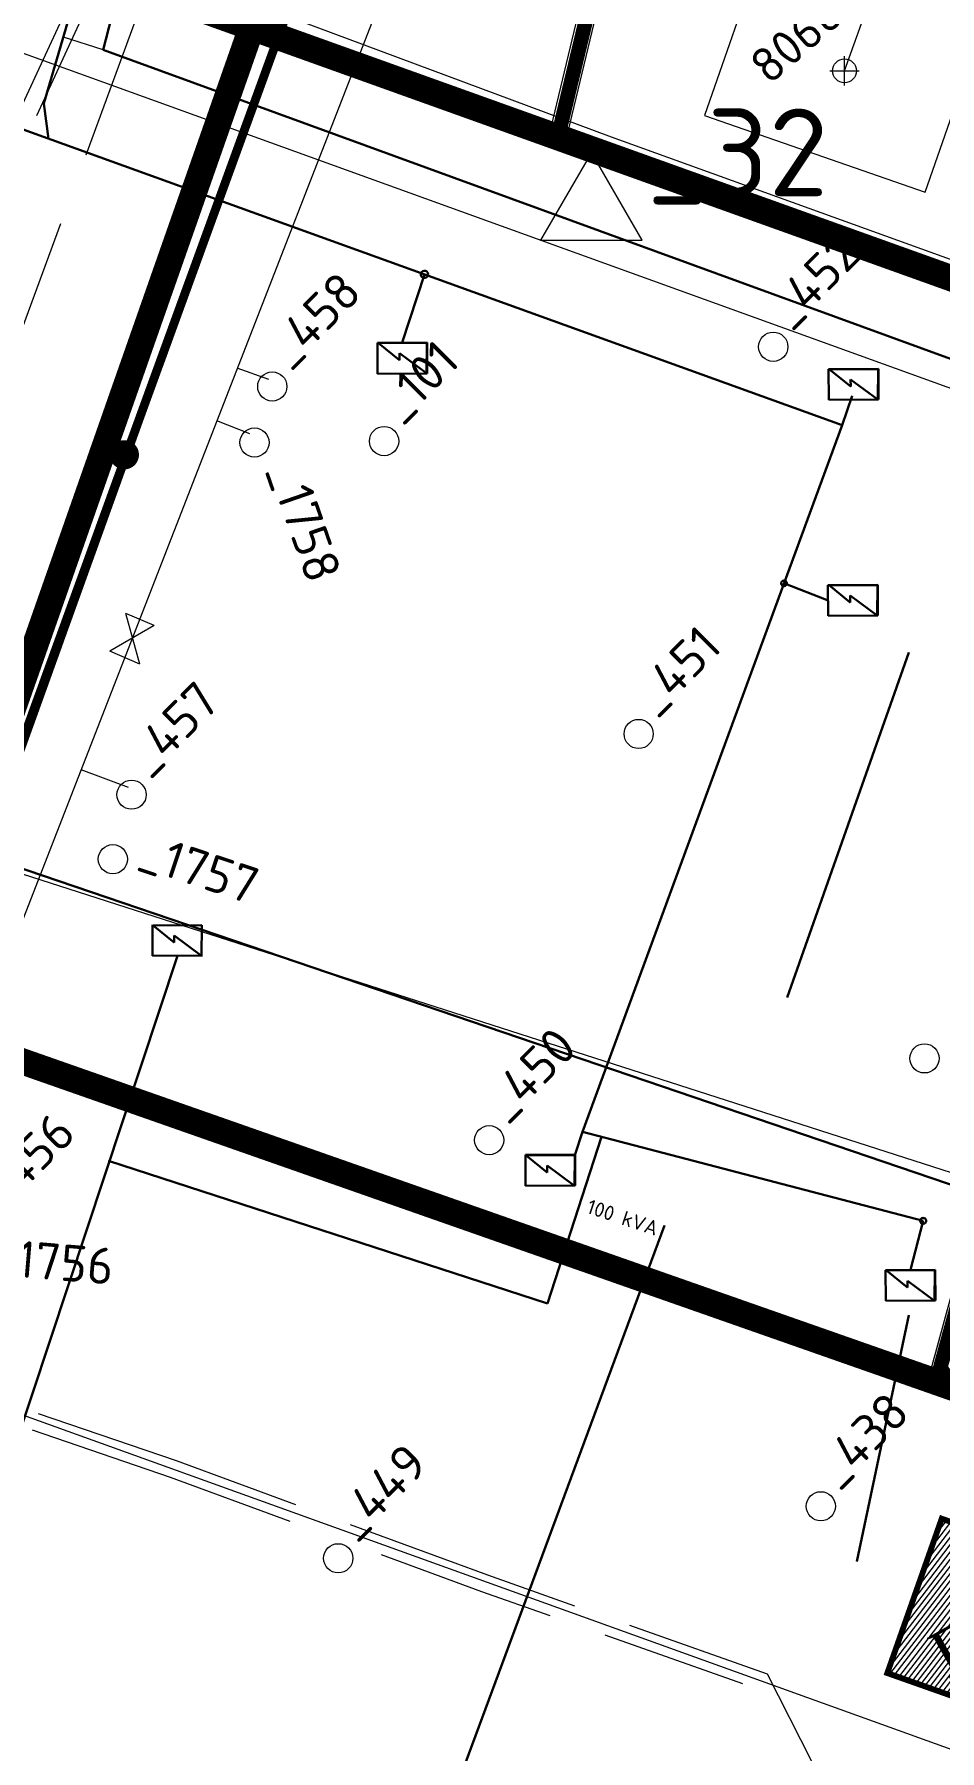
# Model space of a CAD drawing. Header units: millimetres. Extents: x 519 to 9564855, y -810 to 5021775.
# Drawn here: x 9531292 to 9531603, y 4999046 to 4999633 of the extents above; entities that cross this region are included whole.
import ezdxf

# ---------------------------------------------------------------- set-up
doc = ezdxf.new("R2010")
doc.units = ezdxf.units.MM
doc.header["$LTSCALE"] = 2
doc.header["$MEASUREMENT"] = 0
doc.header["$PDMODE"] = 2
doc.header["$PDSIZE"] = 5
for name, pattern in [('92051501$0$DASHED', [0.75, 0.5, -0.25]), ('92051501$0$GROUND2', [35, 25, -10]), ('DASHED', [0.75, 0.5, -0.25]), ('НЕПРЕРЫВНАЯ_ЛИНИЯ', [0])]:
    doc.linetypes.add(name, pattern=pattern)
for name, color, linetype in [('92051501$0$PPLINE_STEAM', 5, 'STM_LINE'), ('COMPOUND', 3, 'Continuous'), ('CONTROL', 7, 'Continuous'), ('Existing roads', 41, 'Continuous'), ('FIBERGLASS', 212, 'Continuous'), ('OilColl&Flowlines', 3, 'Continuous'), ('OLD WELLS(dr.bfr2000)', 24, 'Continuous'), ('PPLINE_WAT', 7, 'WTR_LINE'), ('ROAD_ASF', 9, 'Continuous'), ('ROAD_GROUND', 9, 'Continuous'), ('stage 7.frame', 7, 'Continuous'), ('Скважины на 2015 год', 7, 'Continuous'), ('Скважины на 2020 год', 140, 'Continuous')]:
    doc.layers.add(name, color=color, linetype=linetype)
for name, color, linetype, lineweight in [('SteamInjInfrastructure', 25, 'Continuous', 100), ('Оптиковолоконный кабель', 220, 'CAB6', 20), ('Электро', 1, 'Continuous', 30), ('Электроснаб', 1, 'Continuous', 18), ('Электроснабжене', 1, 'Continuous', 18)]:
    doc.layers.add(name, color=color, linetype=linetype, lineweight=lineweight)
doc.styles.add('92051501$0$STANDARD', font='simplex.shx')
doc.styles.add('Elect', font='isocpeur.ttf')
doc.styles.add('GeoApp', font='', dxfattribs={"height": 1})
doc.styles.get("Standard").update_dxf_attribs({"font": 'isocpeur.ttf', "width": 0.5})
doc.styles.get('GeoApp').set_extended_font_data('D431', italic=True)
doc.linetypes.add('CAB', pattern='A,0.7,-0.43403,["K",Standard,S=0.9,R=0,X=-0.4,Y=-0.3],-0.8', length=1.93403)
doc.linetypes.add('CAB6', pattern='A,0.9,-0.9,["6",Standard,S=0.9,R=0,X=-0.8,Y=-0.4],11', length=12.8)
doc.linetypes.add('g5_122_n', pattern='A,1,-1,1.5,-0.3,["Н",GeoApp,S=1,R=0,X=0,Y=-0.5],-1.5,1.5,-1,4,-1,4,-1,3', length=20.8)
doc.linetypes.add('STM_LINE', pattern='A,0.5,-0.2,["S",92051501$0$STANDARD,S=0.1,R=0,X=-0.1,Y=-0.05],-0.05', length=0.75)
doc.linetypes.add('WTR_LINE', pattern='A,0.5,-0.2,["W",92051501$0$STANDARD,S=0.1,R=0,X=-0.1,Y=-0.05],-0.05', length=0.75)
pattern_1 = [(45, (2e-07, 3e-08), (-2.6516504294, 2.6516504294), [])]

# ---------------------------------------------------------------- blocks, each defined once
blk = doc.blocks.new('A$C80b59c50')
at = {"color": 24, "linetype": 'g5_122_n', "lineweight": 30, "ltscale": 5}
blk.add_line((-70.19, -488.02, -25.78), (-989.26, -175.19, -25.78), dxfattribs=at)

msp = doc.modelspace()

# ---------------------------------------------------------------- hatches: boundary and pattern name
at = {"layer": 'Existing roads', "linetype": 'ByBlock', "lineweight": 0, "ltscale": 80}
h = msp.add_hatch(dxfattribs=at)
h.set_pattern_fill('ANSI31', color=0, scale=30, style=0)
h.set_pattern_definition(pattern_1)
edge = h.paths.add_edge_path()
edge.add_line((9532778.519, 4999230.469), (9531406.804, 4999722.068))
edge.add_line((9531988.9698, 4999513.27001), (9531985.02959, 4999501.29115))
edge.add_line((9531985.02959, 4999501.29115), (9532135.5995, 4999447.17366))
edge.add_line((9532135.5995, 4999447.17366), (9532139.95261, 4999459.32019))
h = msp.add_hatch(dxfattribs=at)
h.set_pattern_fill('ANSI31', color=0, scale=30, style=0)
h.set_pattern_definition(pattern_1)
edge = h.paths.add_edge_path()
edge.add_line((9531793.51542, 4999569.26863), (9531798.02798, 4999581.86007))
edge.add_line((9531941.09132, 4999530.58864), (9531936.69892, 4999518.35317))
edge.add_line((9531936.69892, 4999518.35317), (9531793.51542, 4999569.26863))
edge.add_line((9532778.519, 4999230.469), (9531406.804, 4999722.068))
h = msp.add_hatch(dxfattribs=at)
h.set_pattern_fill('ANSI31', color=0, scale=30, style=0)
h.set_pattern_definition(pattern_1)
edge = h.paths.add_edge_path()
edge.add_line((9531785.9778, 4999571.94897), (9531748.25838, 4999585.36184))
edge.add_line((9531748.25838, 4999585.36184), (9531752.81099, 4999598.06506))
edge.add_line((9531790.46586, 4999584.57021), (9531785.9778, 4999571.94897))
edge.add_line((9532778.519, 4999230.469), (9531406.804, 4999722.068))
at = {"layer": 'Скважины на 2015 год', "linetype": 'ByBlock', "lineweight": 0, "ltscale": 5}
h = msp.add_hatch(dxfattribs=at)
h.set_pattern_fill('ANSI31', color=5, scale=12, angle=7.57251357, style=0)
h.set_pattern_definition([(52.572513574, (747247.8576, -1213636.8536), (-1.19118473032, 0.9116353099), [])])
h.paths.add_polyline_path([(9531584.67336, 4999072.28076), (9531668.64166, 4999042.64489), (9531687.26658, 4999095.4155), (9531603.29828, 4999125.05137)])
h.paths.add_polyline_path([(9531606.12256, 4999059.92891), (9531711.34329, 4999119.63558), (9531694.4831, 4999149.34821), (9531589.26237, 4999089.64153)], flags=9)

# ---------------------------------------------------------------- linework, layer by layer
at = {"layer": '92051501$0$PPLINE_STEAM', "color": 6, "lineweight": 0}
for p, q in [((9531372.831, 4999515.269), (9531361.9909, 4999519.17971)), ((9531333.54683, 4999431.01237), (9531323.81863, 4999435.1791)), ((9531328.6069, 4999417.82847), (9531323.81863, 4999435.1791)), ((9531333.54683, 4999431.01237), (9531318.37831, 4999422.20952)), ((9531328.6069, 4999417.82847), (9531318.37831, 4999422.20952))]:
    msp.add_line(p, q, dxfattribs=at)
at = {"layer": 'COMPOUND', "lineweight": 0, "const_width": 2, "elevation": 0}
msp.add_lwpolyline([(9531668.64166, 4999042.64489), (9531584.67336, 4999072.28076), (9531603.3095, 4999125.16471), (9531687.26658, 4999095.4155), (9531668.64166, 4999042.64489)], dxfattribs=at)
at = {"layer": 'CONTROL', "lineweight": 0}
for p, q in [((9531483.31704, 4999593.05357), (9531465.90713, 4999563.03564)), ((9531483.31704, 4999593.05357), (9531465.90713, 4999563.03564)), ((9531500.72696, 4999563.03564), (9531483.31704, 4999593.05357)), ((9531500.72696, 4999563.03564), (9531483.31704, 4999593.05357)), ((9531465.90713, 4999563.03564), (9531500.72696, 4999563.03564)), ((9531465.90713, 4999563.03564), (9531500.72696, 4999563.03564))]:
    msp.add_line(p, q, dxfattribs=at)
at = {"layer": 'FIBERGLASS', "color": 5, "linetype": '92051501$0$DASHED', "lineweight": 0, "ltscale": 50}
msp.add_line((9531405.17121, 4999850.12455), (9531276.29966, 4999500.34681), dxfattribs=at)
at = {"layer": 'FIBERGLASS', "linetype": 'DASHED', "lineweight": 0, "ltscale": 0.07, "const_width": 3}
msp.add_lwpolyline([(9531540.34582, 5000089.45611), (9531403.32848, 4999707.55452), (9531323.07565, 4999487.02054), (9531270.637, 4999342.455), (9531204.137, 4999160.855), (9531080, 4998795), (9531073, 4998720), (9531007, 4998000), (9530962, 4997500), (9530917, 4997000), (9530872, 4996500), (9530827, 4996000), (9530808, 4995740)], dxfattribs=at)
at = {"layer": 'OilColl&Flowlines', "lineweight": 0, "ltscale": 50}
msp.add_line((9531570, 4999621), (9531593.74407, 4999687.34802, 0.0001), dxfattribs=at)
at = {"layer": 'OilColl&Flowlines', "lineweight": 0, "const_width": 2}
msp.add_lwpolyline([(9531399.85259, 4999698.83797), (9531275.11022, 4999352.00909)], dxfattribs=at)
at = {"layer": 'OilColl&Flowlines', "lineweight": 0, "const_width": 5}
msp.add_lwpolyline([(9531323.6043, 4999491.99251, 1), (9531323.07565, 4999487.02054, 1)], format="xyb", close=True, dxfattribs=at)
at = {"layer": 'OilColl&Flowlines', "lineweight": 0}
msp.add_lwpolyline([(9532713.437, 4998831.755), (9532326.537, 4998993.655), (9531716.037, 4999208.455), (9531285.237, 4999346.855), (9531274.437, 4999350.855), (9531275.137, 4999352.055)], dxfattribs=at)
at = {"layer": 'OLD WELLS(dr.bfr2000)', "lineweight": 0}
for centre in [(9531545.6, 4999526.5), (9531374, 4999512.9), (9531367.9, 4999493.7), (9531412.3, 4999494.2), (9531499.5, 4999393.9), (9531325.8, 4999373.1), (9531319.4, 4999351), (9531597.4, 4999282.8), (9531448.3, 4999254.8), (9531561.9, 4999129.4), (9531396.6, 4999111.6)]:
    msp.add_circle(centre, 5, dxfattribs=at)
at = {"layer": 'PPLINE_WAT', "color": 5, "lineweight": 0, "ltscale": 2}
msp.add_lwpolyline([(9529678.04536, 4999710.05417), (9530509.067, 4999861.038), (9530574.027, 4999857.44), (9530635.798, 4999849.551), (9530710.92893, 4999832.69702), (9530791.425, 4999806.726), (9532887.30423, 4999049.66301), (9532891.568, 4999047.93), (9533000, 4999292.00293)], dxfattribs=at)
at = {"layer": 'ROAD_ASF', "lineweight": 0}
for points in [[(9527474.32311, 5000617.56906), (9528116.89056, 5000310.63684), (9528226.81042, 5000254.72721), (9528337.76363, 5000207.62802), (9528423.33384, 5000175.53919), (9528508.23721, 5000140.55539), (9528831.91636, 4999991.29355), (9528958.52373, 4999929.76891), (9529199.19997, 4999816.72519), (9529420.2383, 4999714.80045), (9529519.78295, 4999725.69735), (9530586.07899, 4999915.82845), (9531035.1768, 4999767.30001), (9531137.77581, 4999727.02189), (9531247.69257, 4999681.75617), (9532796.3991, 4999126.78216), (9532853.27595, 4999098.34373), (9532865.72759, 4999063.50198), (9532802.29469, 4998894.888), (9532387.6961, 4997953.31546)], [(9527471.737, 5000612.155), (9528114.237, 5000305.255), (9528224.27506, 5000249.28525), (9528335.537, 5000202.055), (9528421.137, 5000169.955), (9528505.837, 5000135.055), (9528829.3486, 4999985.87043), (9528955.937, 4999924.355), (9529196.66831, 4999811.28542), (9529419.237, 4999708.655), (9529520.637, 4999719.755), (9530585.637, 4999909.655), (9531033.137, 4999761.655), (9531135.537, 4999721.455), (9531245.537, 4999676.155), (9531543.14748, 4999569.50724)], [(9531558.66169, 4999563.94777), (9532794.037, 4999121.255), (9532848.437, 4999094.055), (9532859.337, 4999063.555), (9532796.737, 4998897.155), (9532382.20487, 4997955.73339)]]:
    msp.add_lwpolyline(points, dxfattribs=at)
at = {"layer": 'ROAD_GROUND', "color": 8, "lineweight": 0}
for points, const_width in [([(9527473.0333, 5000614.86048), (9528115.56378, 5000307.94592), (9528225.54274, 5000252.00623), (9528336.65031, 5000204.84151), (9528422.23542, 5000172.7471), (9528507.0371, 5000137.8052), (9528830.63248, 4999988.58199), (9528957.24834, 4999927.05352), (9529197.94374, 4999814.00088), (9529419.73765, 4999711.72773), (9529520.20998, 4999722.72618), (9530585.85799, 4999912.74173), (9531034.1569, 4999764.47751), (9531136.65641, 4999724.23844), (9531246.61478, 4999678.95558), (9532795.21805, 4999124.01858), (9532850.85648, 4999096.19937), (9532862.5323, 4999063.52849), (9532799.51584, 4998896.0215), (9532384.95048, 4997954.52443)], 9), ([(9531472.44382, 4999600.87081), (9531499.97245, 4999715.77042), (9531456.261, 4999738.39979), (9531437.08892, 4999763.49584), (9531469.17632, 4999859.86961)], 5), ([(9531366.94235, 4999635.83659), (9531247.78, 4999295.99), (9532744.55468, 4998771.20215)], 9), ([(9531620.97298, 4999242.8235), (9531602.80437, 4999176.82093), (9531623.63711, 4999147.11684), (9531618.37495, 4999121.64799)], 5)]:
    msp.add_lwpolyline(points, dxfattribs=dict(at, const_width=const_width))
at = {"layer": 'ROAD_GROUND', "lineweight": 0}
for points in [[(9531469.52639, 4999601.56979), (9531496.5079, 4999714.18583), (9531454.28501, 4999736.04458), (9531433.74083, 4999762.93668), (9531466.32994, 4999860.8173)], [(9531475.36125, 4999600.17182), (9531503.437, 4999717.355), (9531458.237, 4999740.755), (9531440.437, 4999764.055), (9531472.0227, 4999858.92191)], [(9531618.2238, 4999244.14003), (9531599.537, 4999176.255), (9531620.437, 4999146.455), (9531615.437, 4999122.255)]]:
    msp.add_lwpolyline(points, dxfattribs=at)
at = {"layer": 'ROAD_GROUND', "linetype": '92051501$0$GROUND2', "lineweight": 0}
for points in [[(9531308.71398, 4999653.51574), (9531276.437, 4999583.355), (9531052.537, 4998868.155), (9531038.337, 4998758.655), (9530937.137, 4997742.255)], [(9531314.16483, 4999651.00811), (9531282.04828, 4999581.1961), (9531058.41971, 4998866.86311), (9531044.29864, 4998757.97181), (9530943.10748, 4997741.66054)], [(9531625.15206, 4999005.33816), (9531577.19413, 4999032.94136), (9531558.79652, 4999042.05651), (9531543.62613, 4999071.91641), (9531447.78333, 4999105.7877), (9531341.18814, 4999144.94144), (9531236.68357, 4999180.67048), (9531165.31943, 4999207.38182), (9531061.81653, 4999244.36765), (9530993.19149, 4999268.10225), (9530922.65195, 4999289.02208)], [(9531380.13313, 4999124.24451), (9531339.183, 4999139.286), (9531234.661, 4999175.021), (9531163.25816, 4999201.74682), (9531059.85536, 4999238.69722), (9530991.357, 4999262.388), (9530920.94597, 4999283.26971)], [(9531535.14038, 4999068.55165), (9531445.74926, 4999100.14289), (9531411.44105, 4999112.74472)]]:
    msp.add_lwpolyline(points, dxfattribs=at)
at = {"layer": 'stage 7.frame', "color": 6, "linetype": 'НЕПРЕРЫВНАЯ_ЛИНИЯ', "lineweight": 0}
msp.add_line((9531366.371, 4999496.68), (9531354.9656, 4999501.10683), dxfattribs=at)
at = {"layer": 'stage 7.frame', "color": 6, "linetype": 'STM_LINE', "lineweight": 0}
msp.add_line((9531324.785, 4999375.612), (9531308.53916, 4999381.63409), dxfattribs=at)
at = {"layer": 'SteamInjInfrastructure', "color": 6, "linetype": 'STM_LINE', "lineweight": 0, "ltscale": 15}
for p, q in [((9531231.29058, 4999183.11726), (9531451.884, 4999750.008)), ((9531234.61917, 4999180.04693), (9531811.567, 4998972.296))]:
    msp.add_line(p, q, dxfattribs=at)
at = {"layer": 'Оптиковолоконный кабель', "linetype": 'CAB', "lineweight": 0, "ltscale": 0.5, "elevation": -37.2261}
msp.add_lwpolyline([(9534217.7939, 4997630.0899), (9533869.2489, 4997728.4439), (9533518.5075, 4997826.5581), (9532813.3617, 4998024.5259), (9532539.2376, 4998104.3616), (9532472.6436, 4998126.0021), (9532470.4211, 4998139.4908), (9532699.1827, 4998659.6071), (9532863.5241, 4999041.1755), (9532870.8227, 4999081.1421), (9532851.5813, 4999108.5696), (9532818.6079, 4999121.6734), (9532531.8171, 4999225.3627), (9532095.0405, 4999382.6577), (9531675.2934, 4999531.54), (9531490.1621, 4999598.2241), (9531158.3562, 4999721.9177)], dxfattribs=at)
at = {"layer": 'Скважины на 2020 год', "color": 0, "linetype": 'ByBlock', "lineweight": 0}
msp.add_lwpolyline([(9531522.03616, 4999605.72935), (9531597.61228, 4999579.39802), (9531617.36077, 4999636.08011), (9531541.78465, 4999662.41144)], close=True, dxfattribs=at)
msp.add_circle((9531570, 4999621), 4.0951, dxfattribs=at)
msp.add_point((9531570, 4999621), dxfattribs=at)
at = {"layer": 'Электро'}
for p, q in [((9531331.92471, 4999733.36896, 0), (9531295.79457, 4999609.75998, 0)), ((9531343.16684, 4999733.81198, -0.00006), (9531316.02564, 4999628.128, -0.00006)), ((9531316.02564, 4999628.128, -0.00006), (9532416.65459, 4999227.14349, -0.00006)), ((9531295.79457, 4999609.75998, 0), (9531297.38536, 4999597.71304, -0.00006)), ((9531276.14157, 4999605.37298, 0), (9531569.20359, 4999499.70279, 0)), ((9531418.52044, 4999527.90554, 0), (9531426.12008, 4999551.29481, 0)), ((9531409.99623, 4999527.85337, 0), (9531427.04466, 4999527.95771, 0)), ((9531410.06093, 4999517.28102, 0), (9531409.99623, 4999527.85337, 0)), ((9531426.9474, 4999527.85926, 0), (9531410.35181, 4999527.75769, 0)), ((9531410.35181, 4999527.75769, 0), (9531417.56358, 4999521.93046, 0)), ((9531426.87371, 4999517.4168, 0), (9531426.9474, 4999527.85926, 0)), ((9531427.04466, 4999527.95771, 0), (9531427.10936, 4999517.38536, 0)), ((9531417.56358, 4999521.93046, 0), (9531417.54905, 4999524.30569, 0)), ((9531417.54905, 4999524.30569, 0), (9531426.87371, 4999517.4168, 0)), ((9531427.10936, 4999517.38536, 0), (9531410.06093, 4999517.28102, 0)), ((9531564.56359, 4999518.86135), (9531581.61202, 4999518.96568)), ((9531564.62829, 4999508.289), (9531564.56359, 4999518.86135)), ((9531581.51477, 4999518.86723), (9531564.91917, 4999518.76567)), ((9531564.91917, 4999518.76567), (9531572.13095, 4999512.93844)), ((9531572.13095, 4999512.93844), (9531572.11641, 4999515.31367)), ((9531572.11641, 4999515.31367), (9531581.44108, 4999508.42477)), ((9531581.44108, 4999508.42477), (9531581.51477, 4999518.86723)), ((9531581.61202, 4999518.96568), (9531581.67673, 4999508.39333)), ((9531581.67673, 4999508.39333), (9531564.62829, 4999508.289)), ((9531569.20359, 4999499.70279, 0), (9531572.62309, 4999509.74538)), ((9531569.20359, 4999499.70279, 0), (9531480.28857, 4999257.68498, 0)), ((9531564.38763, 4999439.60748), (9531549.28358, 4999445.48251, 0)), ((9531564.35528, 4999444.89366), (9531581.40371, 4999444.99799)), ((9531564.41998, 4999434.32131), (9531564.35528, 4999444.89366)), ((9531581.30645, 4999444.89954), (9531564.71085, 4999444.79798)), ((9531564.71085, 4999444.79798), (9531571.92263, 4999438.97075)), ((9531581.23276, 4999434.45708), (9531581.30645, 4999444.89954)), ((9531581.40371, 4999444.99799), (9531581.46841, 4999434.42564)), ((9531571.92263, 4999438.97075), (9531571.9081, 4999441.34598)), ((9531571.9081, 4999441.34598), (9531581.23276, 4999434.45708)), ((9531581.46841, 4999434.42564), (9531564.41998, 4999434.32131)), ((9531592.0519, 4999421.80609), (9531550.32186, 4999303.64092)), ((9531332.99845, 4999317.91291), (9531332.93375, 4999328.48526)), ((9531349.8345, 4999328.38477, 0), (9531333.2389, 4999328.2832, 0)), ((9531333.2389, 4999328.2832, 0), (9531340.45068, 4999322.45597, 0)), ((9531349.76081, 4999317.94231, 0), (9531349.8345, 4999328.38477, 0)), ((9531340.45068, 4999322.45597, 0), (9531340.43615, 4999324.8312, 0)), ((9531340.43615, 4999324.8312, 0), (9531349.76081, 4999317.94231, 0)), ((9531270.68318, 4999104.29208, 0), (9531341.52267, 4999317.96508)), ((9531350.04688, 4999318.01725), (9531332.99845, 4999317.91291)), ((9531486.79215, 4999255.98412, 0), (9531468.2432, 4999198.89634, 0)), ((9531480.28857, 4999257.68498, 0), (9531477.59513, 4999249.64214, 0)), ((9531596.97457, 4999227.16855, 0), (9531480.28857, 4999257.68498, 0)), ((9531460.69438, 4999249.74263, 0), (9531477.74281, 4999249.84697, 0)), ((9531460.75908, 4999239.17028, 0), (9531460.69438, 4999249.74263, 0)), ((9531477.59513, 4999249.64214, 0), (9531460.99953, 4999249.54058, 0)), ((9531477.52144, 4999239.19968, 0), (9531477.59513, 4999249.64214, 0)), ((9531477.74281, 4999249.84697, 0), (9531477.80751, 4999239.27462, 0)), ((9531468.2432, 4999198.89634, 0), (9531317.9289, 4999247.73642, 0)), ((9531460.99953, 4999249.54058, 0), (9531468.21131, 4999243.71334, 0)), ((9531468.21131, 4999243.71334, 0), (9531468.19677, 4999246.08858, 0)), ((9531468.19677, 4999246.08858, 0), (9531477.52144, 4999239.19968, 0)), ((9531477.80751, 4999239.27462, 0), (9531460.75908, 4999239.17028, 0)), ((9531592.58235, 4999210.37395, 0), (9531596.97457, 4999227.16855, 0)), ((9531508.40569, 4999225.50711), (9531370.67003, 4998854.34082)), ((9531584.05813, 4999210.32178, 0), (9531601.10656, 4999210.42612, 0)), ((9531584.12283, 4999199.74943, 0), (9531584.05813, 4999210.32178, 0)), ((9531600.95888, 4999210.22129, 0), (9531584.36328, 4999210.11972, 0)), ((9531584.36328, 4999210.11972, 0), (9531591.57506, 4999204.29249, 0)), ((9531600.88519, 4999199.77883, 0), (9531600.95888, 4999210.22129, 0)), ((9531601.10656, 4999210.42612, 0), (9531601.17126, 4999199.85377, 0)), ((9531591.57506, 4999204.29249, 0), (9531591.56053, 4999206.66772, 0)), ((9531591.56053, 4999206.66772, 0), (9531600.88519, 4999199.77883, 0)), ((9531601.17126, 4999199.85377, 0), (9531584.12283, 4999199.74943, 0)), ((9531592.03531, 4999194.90174, 0), (9531574.23309, 4999110.54326, 0))]:
    msp.add_line(p, q, dxfattribs=at)
at = {"layer": 'Электро', "ltscale": 80}
for start, end in [(162, 342), (342, 162)]:
    msp.add_arc((9531426.12008, 4999551.29481, 0), 1.25, start, end, dxfattribs=at)
at = {"layer": 'Электро', "ltscale": 25}
for centre, start, end in [((9531549.28303, 4999445.48269, 0), 162, 342), ((9531549.28303, 4999445.48269, 0), 342, 162), ((9531596.97402, 4999227.16874, 0), 162, 342), ((9531596.97402, 4999227.16874, 0), 342, 162)]:
    msp.add_arc(centre, 1, start, end, dxfattribs=at)
at = {"layer": 'Электроснаб', "color": 1, "linetype": 'ByBlock', "lineweight": 0}
for p, q in [((9531331.92471, 4999733.36896, 0), (9531295.79457, 4999609.75998, 0)), ((9531343.16684, 4999733.81198, -0.00006), (9531316.02564, 4999628.128, -0.00006)), ((9531316.02564, 4999628.128, -0.00006), (9532416.65459, 4999227.14349, -0.00006)), ((9531295.79457, 4999609.75998, 0), (9531297.38536, 4999597.71304, -0.00006)), ((9531276.14157, 4999605.37298, 0), (9531569.20359, 4999499.70279, 0)), ((9531418.52044, 4999527.90554, 0), (9531426.12008, 4999551.29481, 0)), ((9531409.99623, 4999527.85337, 0), (9531427.04466, 4999527.95771, 0)), ((9531410.06093, 4999517.28102, 0), (9531409.99623, 4999527.85337, 0)), ((9531426.9474, 4999527.85926, 0), (9531410.35181, 4999527.75769, 0)), ((9531410.35181, 4999527.75769, 0), (9531417.56358, 4999521.93046, 0)), ((9531426.87371, 4999517.4168, 0), (9531426.9474, 4999527.85926, 0)), ((9531427.04466, 4999527.95771, 0), (9531427.10936, 4999517.38536, 0)), ((9531417.56358, 4999521.93046, 0), (9531417.54905, 4999524.30569, 0)), ((9531417.54905, 4999524.30569, 0), (9531426.87371, 4999517.4168, 0)), ((9531427.10936, 4999517.38536, 0), (9531410.06093, 4999517.28102, 0)), ((9531564.56359, 4999518.86135), (9531581.61202, 4999518.96568)), ((9531564.62829, 4999508.289), (9531564.56359, 4999518.86135)), ((9531581.51477, 4999518.86723), (9531564.91917, 4999518.76567)), ((9531564.91917, 4999518.76567), (9531572.13095, 4999512.93844)), ((9531572.13095, 4999512.93844), (9531572.11641, 4999515.31367)), ((9531572.11641, 4999515.31367), (9531581.44108, 4999508.42477)), ((9531581.44108, 4999508.42477), (9531581.51477, 4999518.86723)), ((9531581.61202, 4999518.96568), (9531581.67673, 4999508.39333)), ((9531581.67673, 4999508.39333), (9531564.62829, 4999508.289)), ((9531569.20359, 4999499.70279, 0), (9531572.62309, 4999509.74538)), ((9531569.20359, 4999499.70279, 0), (9531480.28857, 4999257.68498, 0)), ((9531564.38763, 4999439.60748), (9531549.28358, 4999445.48251, 0)), ((9531564.35528, 4999444.89366), (9531581.40371, 4999444.99799)), ((9531564.41998, 4999434.32131), (9531564.35528, 4999444.89366)), ((9531581.30645, 4999444.89954), (9531564.71085, 4999444.79798)), ((9531564.71085, 4999444.79798), (9531571.92263, 4999438.97075)), ((9531581.23276, 4999434.45708), (9531581.30645, 4999444.89954)), ((9531581.40371, 4999444.99799), (9531581.46841, 4999434.42564)), ((9531571.92263, 4999438.97075), (9531571.9081, 4999441.34598)), ((9531571.9081, 4999441.34598), (9531581.23276, 4999434.45708)), ((9531581.46841, 4999434.42564), (9531564.41998, 4999434.32131)), ((9531592.0519, 4999421.80609), (9531550.32186, 4999303.64092)), ((9531332.99845, 4999317.91291), (9531332.93375, 4999328.48526)), ((9531349.8345, 4999328.38477, 0), (9531333.2389, 4999328.2832, 0)), ((9531333.2389, 4999328.2832, 0), (9531340.45068, 4999322.45597, 0)), ((9531349.76081, 4999317.94231, 0), (9531349.8345, 4999328.38477, 0)), ((9531340.45068, 4999322.45597, 0), (9531340.43615, 4999324.8312, 0)), ((9531340.43615, 4999324.8312, 0), (9531349.76081, 4999317.94231, 0)), ((9531270.68318, 4999104.29208, 0), (9531341.52267, 4999317.96508)), ((9531350.04688, 4999318.01725), (9531332.99845, 4999317.91291)), ((9531486.79215, 4999255.98412, 0), (9531468.2432, 4999198.89634, 0)), ((9531480.28857, 4999257.68498, 0), (9531477.59513, 4999249.64214, 0)), ((9531596.97457, 4999227.16855, 0), (9531480.28857, 4999257.68498, 0)), ((9531460.69438, 4999249.74263, 0), (9531477.74281, 4999249.84697, 0)), ((9531460.75908, 4999239.17028, 0), (9531460.69438, 4999249.74263, 0)), ((9531477.59513, 4999249.64214, 0), (9531460.99953, 4999249.54058, 0)), ((9531477.52144, 4999239.19968, 0), (9531477.59513, 4999249.64214, 0)), ((9531477.74281, 4999249.84697, 0), (9531477.80751, 4999239.27462, 0)), ((9531468.2432, 4999198.89634, 0), (9531317.9289, 4999247.73642, 0)), ((9531460.99953, 4999249.54058, 0), (9531468.21131, 4999243.71334, 0)), ((9531468.21131, 4999243.71334, 0), (9531468.19677, 4999246.08858, 0)), ((9531468.19677, 4999246.08858, 0), (9531477.52144, 4999239.19968, 0)), ((9531477.80751, 4999239.27462, 0), (9531460.75908, 4999239.17028, 0)), ((9531592.58235, 4999210.37395, 0), (9531596.97457, 4999227.16855, 0)), ((9531508.40569, 4999225.50711), (9531370.67003, 4998854.34082)), ((9531584.05813, 4999210.32178, 0), (9531601.10656, 4999210.42612, 0)), ((9531584.12283, 4999199.74943, 0), (9531584.05813, 4999210.32178, 0)), ((9531600.95888, 4999210.22129, 0), (9531584.36328, 4999210.11972, 0)), ((9531584.36328, 4999210.11972, 0), (9531591.57506, 4999204.29249, 0)), ((9531600.88519, 4999199.77883, 0), (9531600.95888, 4999210.22129, 0)), ((9531601.10656, 4999210.42612, 0), (9531601.17126, 4999199.85377, 0)), ((9531591.57506, 4999204.29249, 0), (9531591.56053, 4999206.66772, 0)), ((9531591.56053, 4999206.66772, 0), (9531600.88519, 4999199.77883, 0)), ((9531601.17126, 4999199.85377, 0), (9531584.12283, 4999199.74943, 0)), ((9531592.03531, 4999194.90174, 0), (9531574.23309, 4999110.54326, 0))]:
    msp.add_line(p, q, dxfattribs=at)
at = {"layer": 'Электроснаб', "color": 1, "linetype": 'ByBlock', "lineweight": 0, "ltscale": 80}
for start, end in [(162, 342), (342, 162)]:
    msp.add_arc((9531426.12008, 4999551.29481, 0), 1.25, start, end, dxfattribs=at)
at = {"layer": 'Электроснаб', "color": 1, "linetype": 'ByBlock', "lineweight": 0, "ltscale": 25}
for centre, start, end in [((9531549.28303, 4999445.48269, 0), 162, 342), ((9531549.28303, 4999445.48269, 0), 342, 162), ((9531596.97402, 4999227.16874, 0), 162, 342), ((9531596.97402, 4999227.16874, 0), 342, 162)]:
    msp.add_arc(centre, 1, start, end, dxfattribs=at)
at = {"layer": 'Электроснабжене', "color": 1, "linetype": 'ByBlock', "lineweight": 0}
for p, q in [((9531331.92471, 4999733.36896, 0), (9531295.79457, 4999609.75998, 0)), ((9531316.02564, 4999628.128, -0.00006), (9532416.65459, 4999227.14349, -0.00006)), ((9531295.79457, 4999609.75998, 0), (9531297.38536, 4999597.71304, -0.00006)), ((9531276.14157, 4999605.37298, 0), (9531569.20359, 4999499.70279, 0)), ((9531418.52044, 4999527.90554, 0), (9531426.12008, 4999551.29481, 0)), ((9531409.99623, 4999527.85337, 0), (9531427.04466, 4999527.95771, 0)), ((9531410.06093, 4999517.28102, 0), (9531409.99623, 4999527.85337, 0)), ((9531426.9474, 4999527.85926, 0), (9531410.35181, 4999527.75769, 0)), ((9531410.35181, 4999527.75769, 0), (9531417.56358, 4999521.93046, 0)), ((9531426.87371, 4999517.4168, 0), (9531426.9474, 4999527.85926, 0)), ((9531427.04466, 4999527.95771, 0), (9531427.10936, 4999517.38536, 0)), ((9531417.56358, 4999521.93046, 0), (9531417.54905, 4999524.30569, 0)), ((9531417.54905, 4999524.30569, 0), (9531426.87371, 4999517.4168, 0)), ((9531427.10936, 4999517.38536, 0), (9531410.06093, 4999517.28102, 0)), ((9531564.56359, 4999518.86135), (9531581.61202, 4999518.96568)), ((9531564.62829, 4999508.289), (9531564.56359, 4999518.86135)), ((9531581.51477, 4999518.86723), (9531564.91917, 4999518.76567)), ((9531564.91917, 4999518.76567), (9531572.13095, 4999512.93844)), ((9531572.13095, 4999512.93844), (9531572.11641, 4999515.31367)), ((9531572.11641, 4999515.31367), (9531581.44108, 4999508.42477)), ((9531581.44108, 4999508.42477), (9531581.51477, 4999518.86723)), ((9531581.61202, 4999518.96568), (9531581.67673, 4999508.39333)), ((9531581.67673, 4999508.39333), (9531564.62829, 4999508.289)), ((9531569.20359, 4999499.70279, 0), (9531572.62309, 4999509.74538)), ((9531569.20359, 4999499.70279, 0), (9531480.28857, 4999257.68498, 0)), ((9531564.38763, 4999439.60748), (9531549.28358, 4999445.48251, 0)), ((9531564.35528, 4999444.89366), (9531581.40371, 4999444.99799)), ((9531564.41998, 4999434.32131), (9531564.35528, 4999444.89366)), ((9531581.30645, 4999444.89954), (9531564.71085, 4999444.79798)), ((9531564.71085, 4999444.79798), (9531571.92263, 4999438.97075)), ((9531581.23276, 4999434.45708), (9531581.30645, 4999444.89954)), ((9531581.40371, 4999444.99799), (9531581.46841, 4999434.42564)), ((9531571.92263, 4999438.97075), (9531571.9081, 4999441.34598)), ((9531571.9081, 4999441.34598), (9531581.23276, 4999434.45708)), ((9531581.46841, 4999434.42564), (9531564.41998, 4999434.32131)), ((9531592.0519, 4999421.80609), (9531550.32186, 4999303.64092)), ((9531332.99845, 4999317.91291), (9531332.93375, 4999328.48526)), ((9531349.8345, 4999328.38477, 0), (9531333.2389, 4999328.2832, 0)), ((9531333.2389, 4999328.2832, 0), (9531340.45068, 4999322.45597, 0)), ((9531349.76081, 4999317.94231, 0), (9531349.8345, 4999328.38477, 0)), ((9531340.45068, 4999322.45597, 0), (9531340.43615, 4999324.8312, 0)), ((9531340.43615, 4999324.8312, 0), (9531349.76081, 4999317.94231, 0)), ((9531270.68318, 4999104.29208, 0), (9531341.52267, 4999317.96508)), ((9531350.04688, 4999318.01725), (9531332.99845, 4999317.91291)), ((9531486.79215, 4999255.98412, 0), (9531468.2432, 4999198.89634, 0)), ((9531480.28857, 4999257.68498, 0), (9531477.59513, 4999249.64214, 0)), ((9531596.97457, 4999227.16855, 0), (9531480.28857, 4999257.68498, 0)), ((9531460.69438, 4999249.74263, 0), (9531477.74281, 4999249.84697, 0)), ((9531460.75908, 4999239.17028, 0), (9531460.69438, 4999249.74263, 0)), ((9531477.59513, 4999249.64214, 0), (9531460.99953, 4999249.54058, 0)), ((9531477.52144, 4999239.19968, 0), (9531477.59513, 4999249.64214, 0)), ((9531477.74281, 4999249.84697, 0), (9531477.80751, 4999239.27462, 0)), ((9531468.2432, 4999198.89634, 0), (9531317.9289, 4999247.73642, 0)), ((9531460.99953, 4999249.54058, 0), (9531468.21131, 4999243.71334, 0)), ((9531468.21131, 4999243.71334, 0), (9531468.19677, 4999246.08858, 0)), ((9531468.19677, 4999246.08858, 0), (9531477.52144, 4999239.19968, 0)), ((9531477.80751, 4999239.27462, 0), (9531460.75908, 4999239.17028, 0)), ((9531592.58235, 4999210.37395, 0), (9531596.97457, 4999227.16855, 0)), ((9531508.40569, 4999225.50711), (9531370.67003, 4998854.34082)), ((9531584.05813, 4999210.32178, 0), (9531601.10656, 4999210.42612, 0)), ((9531584.12283, 4999199.74943, 0), (9531584.05813, 4999210.32178, 0)), ((9531600.95888, 4999210.22129, 0), (9531584.36328, 4999210.11972, 0)), ((9531584.36328, 4999210.11972, 0), (9531591.57506, 4999204.29249, 0)), ((9531600.88519, 4999199.77883, 0), (9531600.95888, 4999210.22129, 0)), ((9531601.10656, 4999210.42612, 0), (9531601.17126, 4999199.85377, 0)), ((9531591.57506, 4999204.29249, 0), (9531591.56053, 4999206.66772, 0)), ((9531591.56053, 4999206.66772, 0), (9531600.88519, 4999199.77883, 0)), ((9531601.17126, 4999199.85377, 0), (9531584.12283, 4999199.74943, 0)), ((9531592.03531, 4999194.90174, 0), (9531574.23309, 4999110.54326, 0))]:
    msp.add_line(p, q, dxfattribs=at)
at = {"layer": 'Электроснабжене', "color": 1, "lineweight": 0, "ltscale": 50}
msp.add_line((9531316.02564, 4999628.128, -0.00006), (9531302.4525, 4999632.53818, -0.00006), dxfattribs=at)
at = {"layer": 'Электроснабжене', "color": 1, "linetype": 'ByBlock', "lineweight": 0, "ltscale": 80}
for start, end in [(162, 342), (342, 162)]:
    msp.add_arc((9531426.12008, 4999551.29481, 0), 1.25, start, end, dxfattribs=at)
at = {"layer": 'Электроснабжене', "color": 1, "linetype": 'ByBlock', "lineweight": 0, "ltscale": 25}
for centre, start, end in [((9531549.28303, 4999445.48269, 0), 162, 342), ((9531549.28303, 4999445.48269, 0), 342, 162), ((9531596.97402, 4999227.16874, 0), 162, 342), ((9531596.97402, 4999227.16874, 0), 342, 162)]:
    msp.add_arc(centre, 1, start, end, dxfattribs=at)

# ---------------------------------------------------------------- block references
at = {"color": 6, "linetype": 'ByBlock', "lineweight": 50}
msp.add_blockref('A$C80b59c50', (9532236.3, 4999537), dxfattribs=at)

# ---------------------------------------------------------------- texts
at = {"layer": 'COMPOUND', "color": 0, "lineweight": 0, "insert": (9531584.41958, 4999107.14578, -0.00006), "char_height": 16, "attachment_point": 1, "rotation": 29.57240292, "style": 'Elect'}
msp.add_mtext('{\\fArial|b0|i0|c0|p34;\\P\\fTimes New Roman|b0|i0|c204|p18;ГЗУ-\\fTimes New Roman|b0|i0|c0|p18;6\\fTimes New Roman|b0|i0|c204|p18; ПТВ}', dxfattribs=at)
at = {"layer": 'CONTROL', "lineweight": 0, "style": 'Elect'}
msp.add_text(' _32', height=30.011925, rotation=0.00000003, dxfattribs=at).set_placement((9531483.31704, 4999578.04461))
msp.add_text(' _32', height=30.011925, rotation=0.00000003, dxfattribs=at).set_placement((9531483.31704, 4999578.04461))
at = {"layer": 'OLD WELLS(dr.bfr2000)', "lineweight": 0, "style": 'Elect'}
for s, rotation, p in [(' _452', 44.99999992, (9531545.6, 4999526.5)), (' _458', 44.99999992, (9531374, 4999512.9)), (' _101', 44.99999992, (9531412.3, 4999494.2)), (' _1758', 289.12925791, (9531369.79468, 4999491.99225)), (' _451', 44.99999992, (9531499.5, 4999393.9)), (' _457', 44.99999992, (9531325.8, 4999373.1)), (' _1757', 341.59201602, (9531319.76276, 4999351.0251)), (' _450', 44.99999992, (9531448.3, 4999254.8)), (' _456', 44.99999992, (9531276.3, 4999225.2)), (' _1756', 355.26960496, (9531269.66715, 4999209.33314)), (' _438', 44.99999992, (9531561.9, 4999129.4)), (' _449', 44.99999992, (9531396.6, 4999111.6))]:
    msp.add_text(s, height=12.5, rotation=rotation, dxfattribs=at).set_placement(p)
at = {"layer": 'Скважины на 2020 год', "color": 0, "linetype": 'ByBlock', "lineweight": 0, "style": 'Elect'}
msp.add_text('8068', height=12, rotation=41, dxfattribs=at).set_placement((9531544.2996, 4999615.79456))
at = {"layer": 'Электро'}
msp.add_text('100 kVA', height=5, rotation=341.691556, dxfattribs=at).set_placement((9531481.33298, 4999229.91712, -0.00006))
at = {"layer": 'Электроснаб', "color": 1, "linetype": 'ByBlock', "lineweight": 0}
msp.add_text('100 kVA', height=5, rotation=341.691556, dxfattribs=at).set_placement((9531481.33298, 4999229.91712, -0.00006))
at = {"layer": 'Электроснабжене', "color": 1, "linetype": 'ByBlock', "lineweight": 0}
msp.add_text('100 kVA', height=5, rotation=341.691556, dxfattribs=at).set_placement((9531481.33298, 4999229.91712, -0.00006))

doc.saveas('drawing.dxf')
